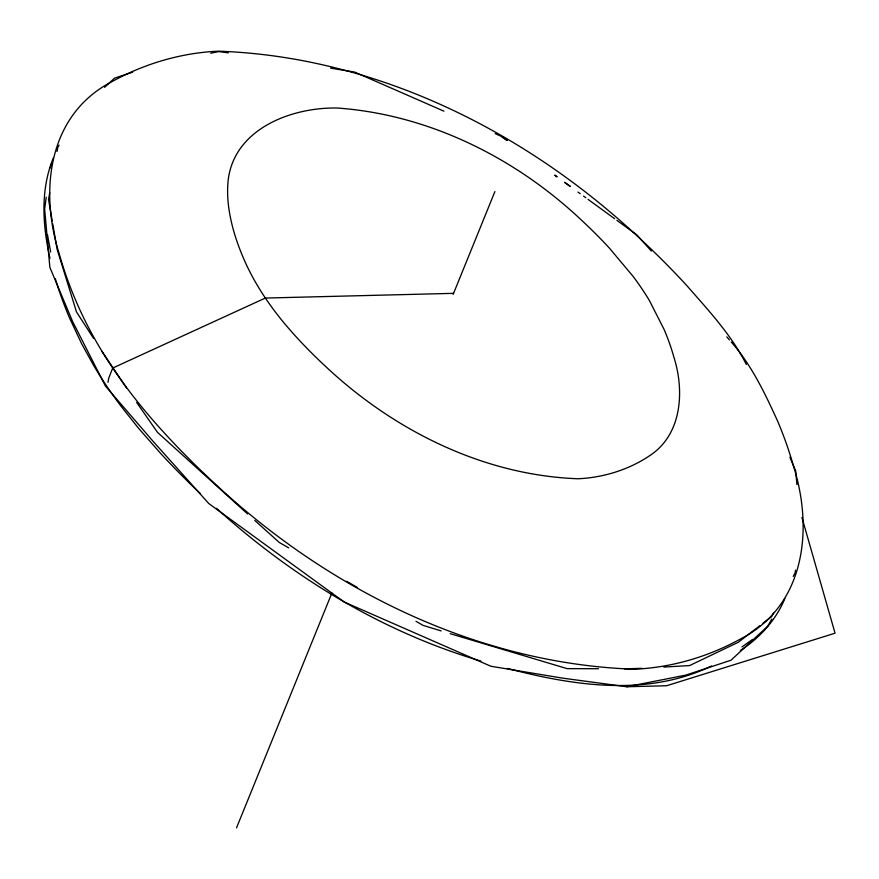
<?xml version="1.0" encoding="UTF-8"?>
<svg xmlns="http://www.w3.org/2000/svg" width="879" height="879" viewBox="0 0 879 879"><rect width="100%" height="100%" fill="white"/><g stroke="black" fill="none" stroke-linecap="round" stroke-linejoin="round"><path stroke-width="1.32" d="M107.985 382.332L108.732 378.212L112.688 368.059L265.326 298.058L453.575 293.344M46.224 197.182L44.642 209.081L49.861 267.337L72.616 321.538L105.392 386.002L153.583 441.895L208.719 503.48L344.085 601.95L490.856 666.249L563.208 678.225L626.749 686.752L666.59 685.752L835.05 633.199L801.934 517.5M50.092 168.098L51.707 163.098M795.495 570.174L795.132 572.888L793.221 576.437M49.707 192.831L48.532 199.489L52.257 221.068M57.014 151.518L57.728 147.518L59.069 145.156M53.399 157.835C40.225 189.622 42.566 225.387 49.96 258.283M784.892 598.456C776.08 619.959 759.775 637.945 740.349 650.482M236.528 827.864L331.943 592.896M453.135 294.432L494.91 191.556M773.52 613.081L771.619 616.629L763.016 623.255M771.751 619.135L767.719 626.211L731.009 660.228L685.697 675.149L626.749 686.752M104.634 87.329L114.567 78.121L132.674 72.177M759.797 625.738L738.294 642.285L689.586 665.568L663.843 667.073M752.523 639.44L741.953 646.933M711.54 665.963C647.142 697.036 573.745 685.84 507.381 668.425M210.773 53.19L218.816 51.597L228.276 52.872M642.164 668.337L624.475 668.787M598.522 668.721L567.098 668.633L450.224 633.671M330.592 68.133L354.72 72.1L443.917 111.161M441.159 630.902L423.03 625.365L415.987 621.299M480.89 661.063C382.244 631.924 292.487 577.118 216.498 508.348M495.229 133.652L501.491 136.399L507.04 140.431L501.491 136.399M288.686 547.87L279.225 542.42L254.756 520.401M346.634 581.283L357.248 587.403M564.736 182.403L570.273 186.436L564.659 182.392M577.975 192.072L580.206 193.688M583.59 196.127L585.81 197.742M588.029 199.357L614.63 218.717M616.882 220.343L636.846 234.869L651.306 251.042M247.614 513.973L157.473 432.314L136.63 402.406M726.779 336.844L729.46 339.942M731.251 342.008C751.402 364.884 764.741 392.913 777.333 420.459A722.373 391.32 22.1 0 1 793.495 466.2C813.504 529.048 805.252 605.466 740.909 638.769C708.342 656.745 671.545 667.644 634.319 669.227C476.099 663.711 325.746 588.293 211.784 480.78A722.373 391.32 22.1 0 1 166.889 435.753C129.696 395.594 96.91 350.6 75.528 299.948A722.373 391.32 22.1 0 1 59.354 254.207C39.357 191.358 47.609 114.94 111.952 81.637C144.519 63.662 181.316 52.762 218.541 51.18C376.761 56.695 527.114 132.114 641.077 239.626A722.373 391.32 22.1 0 1 685.972 284.653C707.881 309.727 731.273 334.569 746.359 364.521M126.587 388.002L101.612 350.886M93.493 338.294L76.506 311.957L57.146 249.394L52.718 223.771M789.88 457.168L795.715 471.012L796.923 484.582M47.477 234.638L50.652 251.998M55.3 278.742A719.56 389.793 22.1 0 0 69.617 318.121L81.549 343.557L93.778 365.697A564.197 305.628 22.1 0 0 121.038 406.219L138.497 428.216L160.615 453.399A719.56 389.793 22.1 0 0 200.39 493.613M228.474 177.91C226.134 195.303 228.749 212.927 233.342 229.738A433.424 234.792 22.1 0 0 243.043 257.184C255.866 287.576 275.534 314.572 297.86 338.668A433.424 234.792 22.1 0 0 324.791 365.686C393.166 430.194 483.384 475.44 578.316 478.758C603.565 477.517 628.793 469.782 649.801 455.608C682.159 434.413 684.62 390.672 673.819 356.94A433.424 234.792 22.1 0 0 664.117 329.493L649.559 300.838A339.843 184.096 22.1 0 0 633.144 276.435L609.301 248.01A433.424 234.792 22.1 0 0 582.37 220.992C515.984 158.044 429.216 114.578 337.316 108.029C292.432 107.128 236.011 127.982 228.474 177.91M556.967 176.756L554.748 175.141L556.901 176.745"/></g></svg>
